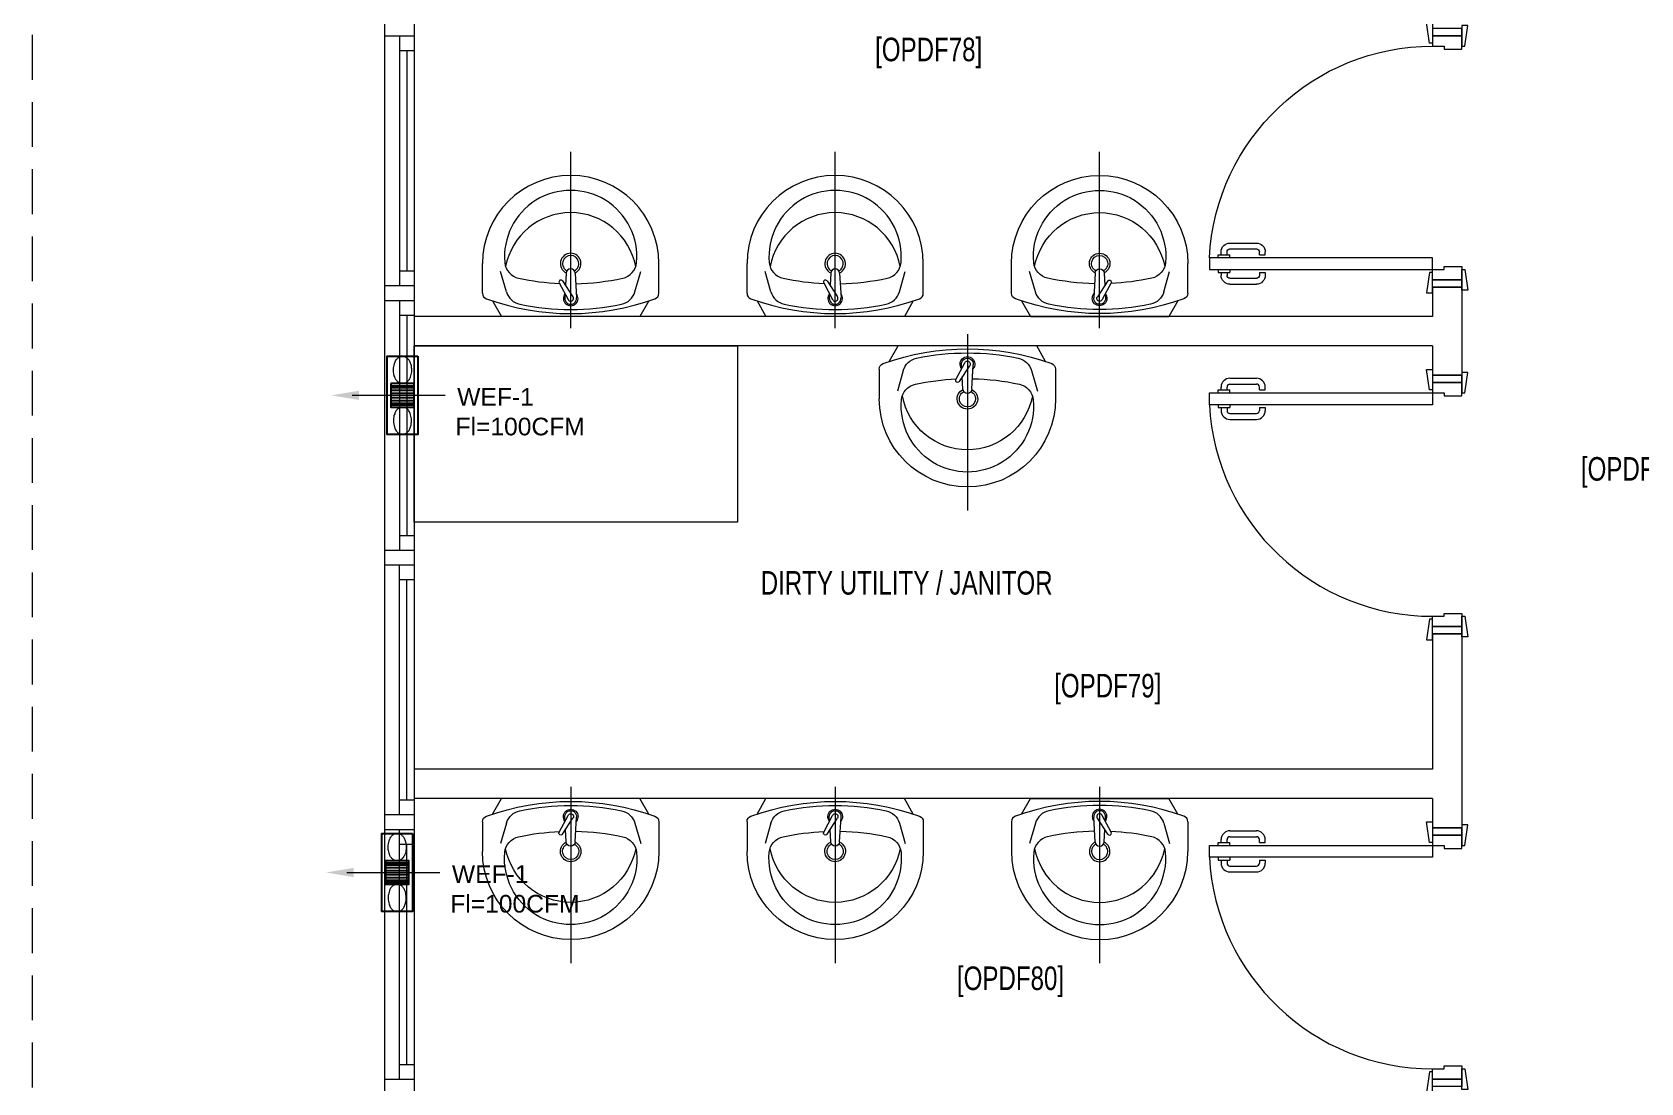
# Model space of a CAD drawing. Header units: millimetres. Extents: x -160614 to 59925, y -157025 to 0.
# Drawn here: x -74742 to -69268, y -99730 to -96155 of the extents above; entities that cross this region are included whole.
import ezdxf

# ---------------------------------------------------------------- set-up
doc = ezdxf.new("R2010")
doc.units = ezdxf.units.MM
doc.header["$LTSCALE"] = 8
doc.linetypes.add('DASHED2', pattern=[9.525, 6.35, -3.175])
doc.linetypes.add('HIDDEN', pattern=[9.525, 6.35, -3.175])
for name, color, linetype, lineweight in [('72_EGR_BASE_TEXT', 9, 'Continuous', 5), ('72_EGR_EQP_TAG', 9, 'Continuous', 5), ('Aluminum', 9, 'Continuous', 5), ('LOADING', 9, 'Continuous', 5), ('Proj', 9, 'Continuous', 5), ('SANIT', 9, 'Continuous', 5), ('Walls', 9, 'Continuous', 5), ('Wooden Joinery', 9, 'Continuous', 5)]:
    doc.layers.add(name, color=color, linetype=linetype, lineweight=lineweight)
for name, color, linetype in [('A-EXH', 1, 'Continuous'), ('MC-EX-EQPM', 2, 'Continuous'), ('MC-EX-EQPM-texts', 2, 'Continuous')]:
    doc.layers.add(name, color=color, linetype=linetype)
doc.styles.add('ARIAL', font='arial.ttf')
doc.styles.add('X3G_ENTITY_9EC9', font='swisscl.ttf', dxfattribs={"height": 0.2})
doc.styles.add('X3G_ENTITY_9F38', font='swisscl.ttf', dxfattribs={"height": 0.2})

# ---------------------------------------------------------------- blocks, each defined once
blk = doc.blocks.new('*U159')
at = {"layer": 'MC-EX-EQPM', "lineweight": 9}
blk.add_hatch(color=15, dxfattribs=at).paths.add_polyline_path([(15.7, 160.3), (-15.7, 160.3), (0, 254.8)], flags=0)
at = {"layer": 'MC-EX-EQPM', "color": 15, "lineweight": 9}
blk.add_line((0, 183.8), (0, -132.9), dxfattribs=at)
at = {"layer": 'MC-EX-EQPM', "color": 2, "linetype": 'DASHED2', "lineweight": 30, "ltscale": 2.5}
for p, q in [((-32.6, 52.3), (-32.6, -27.5)), ((-26.4, 52.3), (-26.4, -27.5)), ((-17.2, 52.3), (-17.2, -27.5)), ((-6.9, 52.3), (-6.9, -27.5)), ((6.9, 52.3), (6.9, -27.5)), ((17.2, 52.3), (17.2, -27.5)), ((26.4, 52.3), (26.4, -27.5)), ((32.6, 52.3), (32.6, -27.5))]:
    blk.add_line(p, q, dxfattribs=at)
at = {"layer": 'MC-EX-EQPM', "color": 5, "lineweight": 30, "ltscale": 2.5}
blk.add_lwpolyline([(-133, -39.8), (133, -39.8), (133, 64.7), (-133, 64.7)], close=True, dxfattribs=at)
at = {"layer": 'MC-EX-EQPM', "color": 1, "lineweight": 30, "ltscale": 2.5}
blk.add_lwpolyline([(-39.9, 52.3), (39.9, 52.3), (39.9, -27.5), (-39.9, -27.5)], close=True, dxfattribs=at)
at = {"layer": 'MC-EX-EQPM', "color": 2, "lineweight": 9}
for points, knots in [([(-39.9, 12.4), (-39.9, 13.7), (-40, 14.9), (-40.4, 17.4), (-40.7, 18.6), (-41.5, 20.9), (-42, 22), (-43, 24), (-43.6, 25), (-44.9, 26.9), (-45.6, 27.7), (-47.4, 29.8), (-48.6, 31), (-51.1, 33), (-52.4, 34), (-55.1, 35.6), (-56.5, 36.4), (-59.4, 37.8), (-60.9, 38.4), (-65, 39.9), (-67.6, 40.7), (-73, 41.9), (-75.8, 42.3), (-81.5, 42.9), (-84.3, 43), (-90.7, 43), (-94.3, 42.7), (-101.2, 41.7), (-104.6, 40.9), (-110, 39.2), (-112.2, 38.4), (-116.4, 36.4), (-118.4, 35.3), (-121.7, 33.1), (-123.1, 32), (-125.6, 29.7), (-126.8, 28.4), (-128.8, 25.9), (-129.5, 24.7), (-130.9, 22.1), (-131.5, 20.8), (-132.4, 17.9), (-132.7, 16.4), (-133, 14), (-133, 13.2), (-133, 12.4)], [0, 0, 0, 0, 0.083152, 0.083152, 0.166304, 0.166304, 0.249457, 0.249457, 0.332609, 0.332609, 0.415761, 0.415761, 0.545395, 0.545395, 0.675028, 0.675028, 0.804662, 0.804662, 0.934296, 0.934296, 1.152782, 1.152782, 1.371268, 1.371268, 1.589754, 1.589754, 1.860357, 1.860357, 2.130959, 2.130959, 2.317705, 2.317705, 2.504451, 2.504451, 2.641391, 2.641391, 2.778331, 2.778331, 2.881554, 2.881554, 2.984776, 2.984776, 3.087999, 3.087999, 3.141593, 3.141593, 3.141593, 3.141593]), ([(-133, 12.4), (-133, 11.7), (-133, 10.9), (-132.7, 8.6), (-132.4, 7.1), (-131.5, 4.3), (-131, 2.9), (-129.6, 0.3), (-128.9, -0.9), (-127.2, -3.1), (-126.3, -4.1), (-124.4, -6), (-123.5, -6.8), (-121.4, -8.4), (-120.4, -9.1), (-117.5, -11), (-115.7, -11.9), (-111.8, -13.7), (-109.8, -14.4), (-105.7, -15.7), (-103.6, -16.2), (-99.3, -17.1), (-97.1, -17.4), (-90.1, -18.2), (-85.3, -18.3), (-77.2, -17.7), (-74, -17.2), (-67.7, -15.9), (-64.6, -15), (-59.7, -13.1), (-57.7, -12.2), (-54, -10.1), (-52.2, -9), (-49.2, -6.7), (-48, -5.6), (-45.8, -3.2), (-44.7, -1.9), (-43.1, 0.7), (-42.4, 1.9), (-41.3, 4.5), (-40.8, 5.9), (-40.2, 8.8), (-40, 10.2), (-39.9, 12), (-39.9, 12.2), (-39.9, 12.4)], [3.141593, 3.141593, 3.141593, 3.141593, 3.191222, 3.191222, 3.294445, 3.294445, 3.397668, 3.397668, 3.500891, 3.500891, 3.604114, 3.604114, 3.707337, 3.707337, 3.810559, 3.810559, 3.981855, 3.981855, 4.15315, 4.15315, 4.324446, 4.324446, 4.495741, 4.495741, 4.865323, 4.865323, 5.117184, 5.117184, 5.369044, 5.369044, 5.542485, 5.542485, 5.715925, 5.715925, 5.843378, 5.843378, 5.97083, 5.97083, 6.069787, 6.069787, 6.168745, 6.168745, 6.267702, 6.267702, 6.283185, 6.283185, 6.283185, 6.283185]), ([(39.9, 12.4), (39.9, 13.7), (40, 14.9), (40.4, 17.4), (40.7, 18.6), (41.5, 20.9), (42, 22), (43, 24), (43.6, 25), (44.9, 26.9), (45.6, 27.7), (47.4, 29.8), (48.6, 31), (51.1, 33), (52.4, 34), (55.1, 35.6), (56.5, 36.4), (59.4, 37.8), (60.9, 38.4), (65, 39.9), (67.6, 40.7), (73, 41.9), (75.8, 42.3), (81.5, 42.9), (84.3, 43), (90.7, 43), (94.3, 42.7), (101.2, 41.7), (104.6, 40.9), (110, 39.2), (112.2, 38.4), (116.4, 36.4), (118.4, 35.3), (121.7, 33.1), (123.1, 32), (125.6, 29.7), (126.8, 28.4), (128.8, 25.9), (129.5, 24.7), (130.9, 22.1), (131.5, 20.8), (132.4, 17.9), (132.7, 16.4), (133, 14), (133, 13.2), (133, 12.4)], [0, 0, 0, 0, 0.083152, 0.083152, 0.166304, 0.166304, 0.249457, 0.249457, 0.332609, 0.332609, 0.415761, 0.415761, 0.545395, 0.545395, 0.675028, 0.675028, 0.804662, 0.804662, 0.934296, 0.934296, 1.152782, 1.152782, 1.371268, 1.371268, 1.589754, 1.589754, 1.860357, 1.860357, 2.130959, 2.130959, 2.317705, 2.317705, 2.504451, 2.504451, 2.641391, 2.641391, 2.778331, 2.778331, 2.881554, 2.881554, 2.984776, 2.984776, 3.087999, 3.087999, 3.141593, 3.141593, 3.141593, 3.141593]), ([(133, 12.4), (133, 11.7), (133, 10.9), (132.7, 8.6), (132.4, 7.1), (131.5, 4.3), (131, 2.9), (129.6, 0.3), (128.9, -0.9), (127.2, -3.1), (126.3, -4.1), (124.4, -6), (123.5, -6.8), (121.4, -8.4), (120.4, -9.1), (117.5, -11), (115.7, -11.9), (111.8, -13.7), (109.8, -14.4), (105.7, -15.7), (103.6, -16.2), (99.3, -17.1), (97.1, -17.4), (90.1, -18.2), (85.3, -18.3), (77.2, -17.7), (74, -17.2), (67.7, -15.9), (64.6, -15), (59.7, -13.1), (57.7, -12.2), (54, -10.1), (52.2, -9), (49.2, -6.7), (48, -5.6), (45.8, -3.2), (44.7, -1.9), (43.1, 0.7), (42.4, 1.9), (41.3, 4.5), (40.8, 5.9), (40.2, 8.8), (40, 10.2), (39.9, 12), (39.9, 12.2), (39.9, 12.4)], [3.141593, 3.141593, 3.141593, 3.141593, 3.191222, 3.191222, 3.294445, 3.294445, 3.397668, 3.397668, 3.500891, 3.500891, 3.604114, 3.604114, 3.707337, 3.707337, 3.810559, 3.810559, 3.981855, 3.981855, 4.15315, 4.15315, 4.324446, 4.324446, 4.495741, 4.495741, 4.865323, 4.865323, 5.117184, 5.117184, 5.369044, 5.369044, 5.542485, 5.542485, 5.715925, 5.715925, 5.843378, 5.843378, 5.97083, 5.97083, 6.069787, 6.069787, 6.168745, 6.168745, 6.267702, 6.267702, 6.283185, 6.283185, 6.283185, 6.283185])]:
    blk.add_open_spline(points, degree=3, knots=knots, dxfattribs=at)
blk = doc.blocks.new('*U161')
at = {"layer": 'MC-EX-EQPM', "lineweight": 9}
blk.add_hatch(color=15, dxfattribs=at).paths.add_polyline_path([(15.7, 160.3), (-15.7, 160.3), (0, 254.8)], flags=0)
at = {"layer": 'MC-EX-EQPM', "color": 15, "lineweight": 9}
blk.add_line((0, 183.8), (0, -132.9), dxfattribs=at)
at = {"layer": 'MC-EX-EQPM', "color": 2, "linetype": 'DASHED2', "lineweight": 30, "ltscale": 2.5}
for p, q in [((-32.6, 52.3), (-32.6, -27.5)), ((-26.4, 52.3), (-26.4, -27.5)), ((-17.2, 52.3), (-17.2, -27.5)), ((-6.9, 52.3), (-6.9, -27.5)), ((6.9, 52.3), (6.9, -27.5)), ((17.2, 52.3), (17.2, -27.5)), ((26.4, 52.3), (26.4, -27.5)), ((32.6, 52.3), (32.6, -27.5))]:
    blk.add_line(p, q, dxfattribs=at)
at = {"layer": 'MC-EX-EQPM', "color": 5, "lineweight": 30, "ltscale": 2.5}
blk.add_lwpolyline([(-133, -39.8), (133, -39.8), (133, 64.7), (-133, 64.7)], close=True, dxfattribs=at)
at = {"layer": 'MC-EX-EQPM', "color": 1, "lineweight": 30, "ltscale": 2.5}
blk.add_lwpolyline([(-39.9, 52.3), (39.9, 52.3), (39.9, -27.5), (-39.9, -27.5)], close=True, dxfattribs=at)
at = {"layer": 'MC-EX-EQPM', "color": 2, "lineweight": 9}
for points, knots in [([(-39.9, 12.4), (-39.9, 13.7), (-40, 14.9), (-40.4, 17.4), (-40.7, 18.6), (-41.5, 20.9), (-42, 22), (-43, 24), (-43.6, 25), (-44.9, 26.9), (-45.6, 27.7), (-47.4, 29.8), (-48.6, 31), (-51.1, 33), (-52.4, 34), (-55.1, 35.6), (-56.5, 36.4), (-59.4, 37.8), (-60.9, 38.4), (-65, 39.9), (-67.6, 40.7), (-73, 41.9), (-75.8, 42.3), (-81.5, 42.9), (-84.3, 43), (-90.7, 43), (-94.3, 42.7), (-101.2, 41.7), (-104.6, 40.9), (-110, 39.2), (-112.2, 38.4), (-116.4, 36.4), (-118.4, 35.3), (-121.7, 33.1), (-123.1, 32), (-125.6, 29.7), (-126.8, 28.4), (-128.8, 25.9), (-129.5, 24.7), (-130.9, 22.1), (-131.5, 20.8), (-132.4, 17.9), (-132.7, 16.4), (-133, 14), (-133, 13.2), (-133, 12.4)], [0, 0, 0, 0, 0.083152, 0.083152, 0.166304, 0.166304, 0.249457, 0.249457, 0.332609, 0.332609, 0.415761, 0.415761, 0.545395, 0.545395, 0.675028, 0.675028, 0.804662, 0.804662, 0.934296, 0.934296, 1.152782, 1.152782, 1.371268, 1.371268, 1.589754, 1.589754, 1.860357, 1.860357, 2.130959, 2.130959, 2.317705, 2.317705, 2.504451, 2.504451, 2.641391, 2.641391, 2.778331, 2.778331, 2.881554, 2.881554, 2.984776, 2.984776, 3.087999, 3.087999, 3.141593, 3.141593, 3.141593, 3.141593]), ([(-133, 12.4), (-133, 11.7), (-133, 10.9), (-132.7, 8.6), (-132.4, 7.1), (-131.5, 4.3), (-131, 2.9), (-129.6, 0.3), (-128.9, -0.9), (-127.2, -3.1), (-126.3, -4.1), (-124.4, -6), (-123.5, -6.8), (-121.4, -8.4), (-120.4, -9.1), (-117.5, -11), (-115.7, -11.9), (-111.8, -13.7), (-109.8, -14.4), (-105.7, -15.7), (-103.6, -16.2), (-99.3, -17.1), (-97.1, -17.4), (-90.1, -18.2), (-85.3, -18.3), (-77.2, -17.7), (-74, -17.2), (-67.7, -15.9), (-64.6, -15), (-59.7, -13.1), (-57.7, -12.2), (-54, -10.1), (-52.2, -9), (-49.2, -6.7), (-48, -5.6), (-45.8, -3.2), (-44.7, -1.9), (-43.1, 0.7), (-42.4, 1.9), (-41.3, 4.5), (-40.8, 5.9), (-40.2, 8.8), (-40, 10.2), (-39.9, 12), (-39.9, 12.2), (-39.9, 12.4)], [3.141593, 3.141593, 3.141593, 3.141593, 3.191222, 3.191222, 3.294445, 3.294445, 3.397668, 3.397668, 3.500891, 3.500891, 3.604114, 3.604114, 3.707337, 3.707337, 3.810559, 3.810559, 3.981855, 3.981855, 4.15315, 4.15315, 4.324446, 4.324446, 4.495741, 4.495741, 4.865323, 4.865323, 5.117184, 5.117184, 5.369044, 5.369044, 5.542485, 5.542485, 5.715925, 5.715925, 5.843378, 5.843378, 5.97083, 5.97083, 6.069787, 6.069787, 6.168745, 6.168745, 6.267702, 6.267702, 6.283185, 6.283185, 6.283185, 6.283185]), ([(39.9, 12.4), (39.9, 13.7), (40, 14.9), (40.4, 17.4), (40.7, 18.6), (41.5, 20.9), (42, 22), (43, 24), (43.6, 25), (44.9, 26.9), (45.6, 27.7), (47.4, 29.8), (48.6, 31), (51.1, 33), (52.4, 34), (55.1, 35.6), (56.5, 36.4), (59.4, 37.8), (60.9, 38.4), (65, 39.9), (67.6, 40.7), (73, 41.9), (75.8, 42.3), (81.5, 42.9), (84.3, 43), (90.7, 43), (94.3, 42.7), (101.2, 41.7), (104.6, 40.9), (110, 39.2), (112.2, 38.4), (116.4, 36.4), (118.4, 35.3), (121.7, 33.1), (123.1, 32), (125.6, 29.7), (126.8, 28.4), (128.8, 25.9), (129.5, 24.7), (130.9, 22.1), (131.5, 20.8), (132.4, 17.9), (132.7, 16.4), (133, 14), (133, 13.2), (133, 12.4)], [0, 0, 0, 0, 0.083152, 0.083152, 0.166304, 0.166304, 0.249457, 0.249457, 0.332609, 0.332609, 0.415761, 0.415761, 0.545395, 0.545395, 0.675028, 0.675028, 0.804662, 0.804662, 0.934296, 0.934296, 1.152782, 1.152782, 1.371268, 1.371268, 1.589754, 1.589754, 1.860357, 1.860357, 2.130959, 2.130959, 2.317705, 2.317705, 2.504451, 2.504451, 2.641391, 2.641391, 2.778331, 2.778331, 2.881554, 2.881554, 2.984776, 2.984776, 3.087999, 3.087999, 3.141593, 3.141593, 3.141593, 3.141593]), ([(133, 12.4), (133, 11.7), (133, 10.9), (132.7, 8.6), (132.4, 7.1), (131.5, 4.3), (131, 2.9), (129.6, 0.3), (128.9, -0.9), (127.2, -3.1), (126.3, -4.1), (124.4, -6), (123.5, -6.8), (121.4, -8.4), (120.4, -9.1), (117.5, -11), (115.7, -11.9), (111.8, -13.7), (109.8, -14.4), (105.7, -15.7), (103.6, -16.2), (99.3, -17.1), (97.1, -17.4), (90.1, -18.2), (85.3, -18.3), (77.2, -17.7), (74, -17.2), (67.7, -15.9), (64.6, -15), (59.7, -13.1), (57.7, -12.2), (54, -10.1), (52.2, -9), (49.2, -6.7), (48, -5.6), (45.8, -3.2), (44.7, -1.9), (43.1, 0.7), (42.4, 1.9), (41.3, 4.5), (40.8, 5.9), (40.2, 8.8), (40, 10.2), (39.9, 12), (39.9, 12.2), (39.9, 12.4)], [3.141593, 3.141593, 3.141593, 3.141593, 3.191222, 3.191222, 3.294445, 3.294445, 3.397668, 3.397668, 3.500891, 3.500891, 3.604114, 3.604114, 3.707337, 3.707337, 3.810559, 3.810559, 3.981855, 3.981855, 4.15315, 4.15315, 4.324446, 4.324446, 4.495741, 4.495741, 4.865323, 4.865323, 5.117184, 5.117184, 5.369044, 5.369044, 5.542485, 5.542485, 5.715925, 5.715925, 5.843378, 5.843378, 5.97083, 5.97083, 6.069787, 6.069787, 6.168745, 6.168745, 6.267702, 6.267702, 6.283185, 6.283185, 6.283185, 6.283185])]:
    blk.add_open_spline(points, degree=3, knots=knots, dxfattribs=at)
blk = doc.blocks.new('*U153')
at = {"layer": 'MC-EX-EQPM', "lineweight": 9}
blk.add_hatch(color=15, dxfattribs=at).paths.add_polyline_path([(15.7, 160.3), (-15.7, 160.3), (0, 254.8)], flags=0)
at = {"layer": 'MC-EX-EQPM', "color": 15, "lineweight": 9}
blk.add_line((0, 183.8), (0, -132.9), dxfattribs=at)
at = {"layer": 'MC-EX-EQPM', "color": 2, "linetype": 'DASHED2', "lineweight": 30, "ltscale": 2.5}
for p, q in [((-32.6, 52.3), (-32.6, -27.5)), ((-26.4, 52.3), (-26.4, -27.5)), ((-17.2, 52.3), (-17.2, -27.5)), ((-6.9, 52.3), (-6.9, -27.5)), ((6.9, 52.3), (6.9, -27.5)), ((17.2, 52.3), (17.2, -27.5)), ((26.4, 52.3), (26.4, -27.5)), ((32.6, 52.3), (32.6, -27.5))]:
    blk.add_line(p, q, dxfattribs=at)
at = {"layer": 'MC-EX-EQPM', "color": 5, "lineweight": 30, "ltscale": 2.5}
blk.add_lwpolyline([(-133, -39.8), (133, -39.8), (133, 64.7), (-133, 64.7)], close=True, dxfattribs=at)
at = {"layer": 'MC-EX-EQPM', "color": 1, "lineweight": 30, "ltscale": 2.5}
blk.add_lwpolyline([(-39.9, 52.3), (39.9, 52.3), (39.9, -27.5), (-39.9, -27.5)], close=True, dxfattribs=at)
at = {"layer": 'MC-EX-EQPM', "color": 2, "lineweight": 9}
for points, knots in [([(-39.9, 12.4), (-39.9, 13.7), (-40, 14.9), (-40.4, 17.4), (-40.7, 18.6), (-41.5, 20.9), (-42, 22), (-43, 24), (-43.6, 25), (-44.9, 26.9), (-45.6, 27.7), (-47.4, 29.8), (-48.6, 31), (-51.1, 33), (-52.4, 34), (-55.1, 35.6), (-56.5, 36.4), (-59.4, 37.8), (-60.9, 38.4), (-65, 39.9), (-67.6, 40.7), (-73, 41.9), (-75.8, 42.3), (-81.5, 42.9), (-84.3, 43), (-90.7, 43), (-94.3, 42.7), (-101.2, 41.7), (-104.6, 40.9), (-110, 39.2), (-112.2, 38.4), (-116.4, 36.4), (-118.4, 35.3), (-121.7, 33.1), (-123.1, 32), (-125.6, 29.7), (-126.8, 28.4), (-128.8, 25.9), (-129.5, 24.7), (-130.9, 22.1), (-131.5, 20.8), (-132.4, 17.9), (-132.7, 16.4), (-133, 14), (-133, 13.2), (-133, 12.4)], [0, 0, 0, 0, 0.083152, 0.083152, 0.166304, 0.166304, 0.249457, 0.249457, 0.332609, 0.332609, 0.415761, 0.415761, 0.545395, 0.545395, 0.675028, 0.675028, 0.804662, 0.804662, 0.934296, 0.934296, 1.152782, 1.152782, 1.371268, 1.371268, 1.589754, 1.589754, 1.860357, 1.860357, 2.130959, 2.130959, 2.317705, 2.317705, 2.504451, 2.504451, 2.641391, 2.641391, 2.778331, 2.778331, 2.881554, 2.881554, 2.984776, 2.984776, 3.087999, 3.087999, 3.141593, 3.141593, 3.141593, 3.141593]), ([(-133, 12.4), (-133, 11.7), (-133, 10.9), (-132.7, 8.6), (-132.4, 7.1), (-131.5, 4.3), (-131, 2.9), (-129.6, 0.3), (-128.9, -0.9), (-127.2, -3.1), (-126.3, -4.1), (-124.4, -6), (-123.5, -6.8), (-121.4, -8.4), (-120.4, -9.1), (-117.5, -11), (-115.7, -11.9), (-111.8, -13.7), (-109.8, -14.4), (-105.7, -15.7), (-103.6, -16.2), (-99.3, -17.1), (-97.1, -17.4), (-90.1, -18.2), (-85.3, -18.3), (-77.2, -17.7), (-74, -17.2), (-67.7, -15.9), (-64.6, -15), (-59.7, -13.1), (-57.7, -12.2), (-54, -10.1), (-52.2, -9), (-49.2, -6.7), (-48, -5.6), (-45.8, -3.2), (-44.7, -1.9), (-43.1, 0.7), (-42.4, 1.9), (-41.3, 4.5), (-40.8, 5.9), (-40.2, 8.8), (-40, 10.2), (-39.9, 12), (-39.9, 12.2), (-39.9, 12.4)], [3.141593, 3.141593, 3.141593, 3.141593, 3.191222, 3.191222, 3.294445, 3.294445, 3.397668, 3.397668, 3.500891, 3.500891, 3.604114, 3.604114, 3.707337, 3.707337, 3.810559, 3.810559, 3.981855, 3.981855, 4.15315, 4.15315, 4.324446, 4.324446, 4.495741, 4.495741, 4.865323, 4.865323, 5.117184, 5.117184, 5.369044, 5.369044, 5.542485, 5.542485, 5.715925, 5.715925, 5.843378, 5.843378, 5.97083, 5.97083, 6.069787, 6.069787, 6.168745, 6.168745, 6.267702, 6.267702, 6.283185, 6.283185, 6.283185, 6.283185]), ([(39.9, 12.4), (39.9, 13.7), (40, 14.9), (40.4, 17.4), (40.7, 18.6), (41.5, 20.9), (42, 22), (43, 24), (43.6, 25), (44.9, 26.9), (45.6, 27.7), (47.4, 29.8), (48.6, 31), (51.1, 33), (52.4, 34), (55.1, 35.6), (56.5, 36.4), (59.4, 37.8), (60.9, 38.4), (65, 39.9), (67.6, 40.7), (73, 41.9), (75.8, 42.3), (81.5, 42.9), (84.3, 43), (90.7, 43), (94.3, 42.7), (101.2, 41.7), (104.6, 40.9), (110, 39.2), (112.2, 38.4), (116.4, 36.4), (118.4, 35.3), (121.7, 33.1), (123.1, 32), (125.6, 29.7), (126.8, 28.4), (128.8, 25.9), (129.5, 24.7), (130.9, 22.1), (131.5, 20.8), (132.4, 17.9), (132.7, 16.4), (133, 14), (133, 13.2), (133, 12.4)], [0, 0, 0, 0, 0.083152, 0.083152, 0.166304, 0.166304, 0.249457, 0.249457, 0.332609, 0.332609, 0.415761, 0.415761, 0.545395, 0.545395, 0.675028, 0.675028, 0.804662, 0.804662, 0.934296, 0.934296, 1.152782, 1.152782, 1.371268, 1.371268, 1.589754, 1.589754, 1.860357, 1.860357, 2.130959, 2.130959, 2.317705, 2.317705, 2.504451, 2.504451, 2.641391, 2.641391, 2.778331, 2.778331, 2.881554, 2.881554, 2.984776, 2.984776, 3.087999, 3.087999, 3.141593, 3.141593, 3.141593, 3.141593]), ([(133, 12.4), (133, 11.7), (133, 10.9), (132.7, 8.6), (132.4, 7.1), (131.5, 4.3), (131, 2.9), (129.6, 0.3), (128.9, -0.9), (127.2, -3.1), (126.3, -4.1), (124.4, -6), (123.5, -6.8), (121.4, -8.4), (120.4, -9.1), (117.5, -11), (115.7, -11.9), (111.8, -13.7), (109.8, -14.4), (105.7, -15.7), (103.6, -16.2), (99.3, -17.1), (97.1, -17.4), (90.1, -18.2), (85.3, -18.3), (77.2, -17.7), (74, -17.2), (67.7, -15.9), (64.6, -15), (59.7, -13.1), (57.7, -12.2), (54, -10.1), (52.2, -9), (49.2, -6.7), (48, -5.6), (45.8, -3.2), (44.7, -1.9), (43.1, 0.7), (42.4, 1.9), (41.3, 4.5), (40.8, 5.9), (40.2, 8.8), (40, 10.2), (39.9, 12), (39.9, 12.2), (39.9, 12.4)], [3.141593, 3.141593, 3.141593, 3.141593, 3.191222, 3.191222, 3.294445, 3.294445, 3.397668, 3.397668, 3.500891, 3.500891, 3.604114, 3.604114, 3.707337, 3.707337, 3.810559, 3.810559, 3.981855, 3.981855, 4.15315, 4.15315, 4.324446, 4.324446, 4.495741, 4.495741, 4.865323, 4.865323, 5.117184, 5.117184, 5.369044, 5.369044, 5.542485, 5.542485, 5.715925, 5.715925, 5.843378, 5.843378, 5.97083, 5.97083, 6.069787, 6.069787, 6.168745, 6.168745, 6.267702, 6.267702, 6.283185, 6.283185, 6.283185, 6.283185])]:
    blk.add_open_spline(points, degree=3, knots=knots, dxfattribs=at)
blk = doc.blocks.new('HVACFF')
at = {"layer": 'MC-EX-EQPM', "xscale": -1, "rotation": 90}
for p in [(-73469.8, -97390.8), (-73469.8, -97390.8), (-73487.8, -99014.5), (-73487.8, -99014.5)]:
    blk.add_blockref('*U153', p, dxfattribs=at)
at = {"layer": 'MC-EX-EQPM-texts', "lineweight": 15, "style": 'ARIAL'}
for s, p in [('WEF-1', (-73296, -97426)), ('WEF-1', (-73296, -97426)), ('Fl=100CFM', (-73301.9, -97527)), ('Fl=100CFM', (-73301.9, -97527)), ('WEF-1', (-73314, -99049.7)), ('WEF-1', (-73314, -99049.7)), ('Fl=100CFM', (-73319.8, -99150.8)), ('Fl=100CFM', (-73319.8, -99150.8))]:
    blk.add_text(s, height=60, dxfattribs=at).set_placement(p)
blk = doc.blocks.new('A$C72370EFE')
at = {"layer": 'Wooden Joinery'}
for p, q in [((-0.01, -0.04), (-0.02, -0.04)), ((-0.01, -0.03), (-0.01, -0.07)), ((0, -0.03), (-0.01, -0.03)), ((0.04, -0.03), (0.05, -0.03)), ((0.05, -0.03), (0.05, -0.07)), ((0.05, -0.04), (0.06, -0.04)), ((-0.05, -0.07), (-0.05, -0.16)), ((-0.03, -0.07), (-0.03, -0.16)), ((-0.01, -0.06), (-0.02, -0.06)), ((0, -0.07), (-0.01, -0.07)), ((0.04, -0.07), (0.05, -0.07)), ((0.05, -0.06), (0.06, -0.06)), ((0.07, -0.07), (0.07, -0.16)), ((0.09, -0.07), (0.09, -0.16)), ((-0.01, -0.17), (-0.02, -0.17)), ((-0.01, -0.19), (-0.02, -0.19)), ((-0.01, -0.17), (-0.01, -0.19)), ((0.05, -0.17), (0.06, -0.17)), ((0.05, -0.17), (0.05, -0.19)), ((0.05, -0.19), (0.06, -0.19))]:
    blk.add_line(p, q, dxfattribs=at)
for centre, radius, start, end in [((-0.02, -0.07), 0.03, 90, 180), ((0.06, -0.07), 0.03, 0, 90), ((-0.02, -0.07), 0.01, 90, 180), ((0.06, -0.07), 0.01, 0, 90), ((-0.02, -0.16), 0.03, 180, 270), ((-0.02, -0.16), 0.01, 180, 270), ((0.06, -0.16), 0.01, 270, 0), ((0.06, -0.16), 0.03, 270, 0)]:
    blk.add_arc(centre, radius, start, end, dxfattribs=at)
blk = doc.blocks.new('A$C5FCA3E6B')
at = {"layer": 'Wooden Joinery'}
for points in [[(80, 858.9), (80, 868.9), (10, 878.9), (10, 858.9)], [(840, 858.9), (840, 868.9), (910, 878.9), (910, 858.9)], [(70, 758.9), (70, 748.9), (0, 738.9), (0, 758.9)], [(120, 758.9), (120, 0), (80, 0), (80, 758.9)], [(850, 758.9), (850, 748.9), (920, 738.9), (920, 758.9)]]:
    blk.add_lwpolyline(points, close=True, dxfattribs=at)
for points in [[(45, 758.9), (45, 858.9), (20, 858.9), (20, 758.9), (45, 758.9)], [(45, 758.9), (80, 758.9), (80, 798.9), (90, 798.9), (90, 858.9), (45, 858.9), (45, 758.9)], [(875, 758.9), (840, 758.9), (840, 798.9), (830, 798.9), (830, 858.9), (875, 858.9), (875, 758.9)], [(875, 758.9), (875, 858.9), (900, 858.9), (900, 758.9), (875, 758.9)]]:
    blk.add_lwpolyline(points, dxfattribs=at)
blk.add_arc((80, 758.9), 760, 273.0171, 0, dxfattribs=at)
at = {"layer": 'Wooden Joinery', "xscale": 999.9999999998854, "yscale": 999.9999999998854, "zscale": 999.9999999998854, "rotation": 180}
blk.add_blockref('A$C72370EFE', (120, 0), dxfattribs=at)
blk = doc.blocks.new('lav-manta 60')
at = {"layer": 'SANIT'}
for p, q in [((-0.2658, -0.0529), (-0.2358, 0)), ((-0.2358, 0), (0.2358, 0)), ((0, 0.04), (0, -0.56)), ((0.2658, -0.0529), (0.2358, 0)), ((-0.3, -0.0789), (-0.3, -0.18)), ((-0.2185, -0.0841), (-0.2383, -0.1537)), ((-0.015, -0.1473), (-0.0199, -0.064)), ((0.0274, -0.121), (-0.0078, -0.0673)), ((0.0389, -0.1142), (0.0087, -0.0575)), ((0.015, -0.1473), (0.0174, -0.1057)), ((0.0191, -0.077), (0.0199, -0.064)), ((0.2185, -0.0841), (0.2383, -0.1537)), ((0.3, -0.0789), (0.3, -0.18))]:
    blk.add_line(p, q, dxfattribs=at)
for centre, radius, start, end in [((0, -0.8557), 0.8457, 70.1771, 109.8229), ((-0.1608, -0.1006), 0.06, 101.8086, 164.0794), ((0, -0.8696), 0.8457, 78.1914, 101.8086), ((0, -0.0617), 0.025, 320.7474, 220.368), ((0, -0.0617), 0.02, 353.2671, 186.682), ((0, -0.0617), 0.00966, 25.4127, 215.9577), ((0.1608, -0.1006), 0.06, 15.9206, 78.1914), ((-0.28, -0.0789), 0.02, 109.8229, 180), ((0.28, -0.0789), 0.02, 0, 70.1771), ((-0.1645, -0.189), 0.06, 102.0883, 174.8142), ((0, -0.9572), 0.8457, 91.1572, 102.0883), ((0, -0.18), 0.035, 115.3106, 64.6894), ((0, -0.18), 0.0275, 117.1496, 62.8504), ((0, -0.1473), 0.015, 180, 0), ((0, -0.9572), 0.8457, 88.5486, 88.844), ((0.0332, -0.1176), 0.00666, 210.6852, 30.6852), ((0, -0.9572), 0.8457, 77.9117, 87.4274), ((0.1645, -0.189), 0.06, 5.1858, 77.9117), ((0, -0.18), 0.3, 180, 0), ((0, -0.2039), 0.2252, 174.8142, 5.1858), ((0, -0.1282), 0.2252, 190.6097, 349.3903)]:
    blk.add_arc(centre, radius, start, end, dxfattribs=at)
blk = doc.blocks.new('cabinet')
at = {"layer": 'LOADING'}
for p, q in [((-73442.3, -98322.6, 0), (-73442.3, -97222.6, 0)), ((-73442.3, -97222.6, 0), (-72842.3, -97222.6, 0)), ((-72842.3, -97222.6, 0), (-72842.3, -98322.6, 0)), ((-72842.3, -98322.6, 0), (-73442.3, -98322.6, 0))]:
    blk.add_line(p, q, dxfattribs=at)
blk = doc.blocks.new('1stF')
at = {"layer": 'Aluminum', "color": 9}
for p, q in [((-73542.3, -101171.8, 0.1), (-73542.3, -94492.6, 0.1)), ((-73442.3, -94492.6, 0.1), (-73442.3, -101171.8, 0.1)), ((-73542.3, -96167.6, 0.1), (-73442.3, -96167.6, 0.1)), ((-73492.3, -96167.6, 0.1), (-73492.3, -97017.6, 0.1)), ((-73492.3, -96217.6, 0.1), (-73442.3, -96217.6, 0.1)), ((-73467.3, -96217.6, 0.1), (-73467.3, -96967.6, 0.1)), ((-73492.3, -96967.6, 0.1), (-73442.3, -96967.6, 0.1)), ((-73542.3, -97017.6, 0.1), (-73442.3, -97017.6, 0.1)), ((-73542.3, -97067.6, 0.1), (-73442.3, -97067.6, 0.1)), ((-73492.3, -97067.6, 0.1), (-73492.3, -97917.6, 0.1)), ((-73492.3, -97117.6, 0.1), (-73442.3, -97117.6, 0.1)), ((-73467.3, -97117.6, 0.1), (-73467.3, -97867.6, 0.1)), ((-73492.3, -97867.6, 0.1), (-73442.3, -97867.6, 0.1)), ((-73542.3, -97917.6, 0.1), (-73442.3, -97917.6, 0.1)), ((-73542.3, -97967.6, 0.1), (-73442.3, -97967.6, 0.1)), ((-73492.3, -98817.6, 0.1), (-73492.3, -97967.6, 0.1)), ((-73492.3, -98017.6, 0.1), (-73442.3, -98017.6, 0.1)), ((-73467.3, -98767.6, 0.1), (-73467.3, -98017.6, 0.1)), ((-73492.3, -98767.6, 0.1), (-73442.3, -98767.6, 0.1)), ((-73542.3, -98817.6, 0.1), (-73442.3, -98817.6, 0.1)), ((-73542.3, -98867.6, 0.1), (-73442.3, -98867.6, 0.1)), ((-73492.3, -99717.6, 0.1), (-73492.3, -98867.6, 0.1)), ((-73492.3, -98917.6, 0.1), (-73442.3, -98917.6, 0.1)), ((-73467.3, -99667.6, 0.1), (-73467.3, -98917.6, 0.1)), ((-73492.3, -99667.6, 0.1), (-73442.3, -99667.6, 0.1)), ((-73542.3, -99717.6, 0.1), (-73442.3, -99717.6, 0.1))]:
    blk.add_line(p, q, dxfattribs=at)
at = {"layer": 'Proj', "color": 9, "linetype": 'HIDDEN', "ltscale": 3, "elevation": 0.1}
blk.add_lwpolyline([(-23322.3, -93192.6), (-74742.3, -93192.6), (-74742.3, -117092.6), (-23322.3, -117092.6)], dxfattribs=at)
at = {"layer": 'Walls', "color": 9}
for p, q in [((-69977.3, -97022.6, 0.1), (-69977.3, -97122.6, 0.1)), ((-69977.3, -97022.6, 0.1), (-69877.3, -97022.6, 0.1)), ((-69877.3, -97022.6, 0.1), (-69877.3, -97322.6, 0.1)), ((-69977.3, -97122.6, 0.1), (-73442.3, -97122.6, 0.1)), ((-69977.3, -97222.6, 0.1), (-73442.3, -97222.6, 0.1)), ((-69977.3, -97222.6, 0.1), (-69977.3, -97322.6, 0.1)), ((-69977.3, -97322.6, 0.1), (-69877.3, -97322.6, 0.1)), ((-69977.3, -98202.6, 0.1), (-69977.3, -98662.6, 0.1)), ((-69977.3, -98202.6, 0.1), (-69877.3, -98202.6, 0.1)), ((-69877.3, -98202.6, 0.1), (-69877.3, -98862.6, 0.1)), ((-73442.3, -98662.6, 0.1), (-73442.3, -98762.6, 0.1)), ((-69977.3, -98662.6, 0.1), (-73442.3, -98662.6, 0.1)), ((-69977.3, -98762.6, 0.1), (-73442.3, -98762.6, 0.1)), ((-69977.3, -98762.6, 0.1), (-69977.3, -98862.6, 0.1)), ((-69977.3, -98862.6, 0.1), (-69877.3, -98862.6, 0.1))]:
    blk.add_line(p, q, dxfattribs=at)
at = {"layer": 'SANIT', "color": 9, "yscale": 1000.000000000223, "zscale": 1000.000000000223, "rotation": 180}
for p, xscale in [((-72909.8, -97122.6, 0.1), 1000.000000000223), ((-72009.8, -97122.6, 0.1), 1000.000000000223), ((-71109.8, -97122.6, 0.1), -1000.000000000223)]:
    blk.add_blockref('lav-manta 60', p, dxfattribs=dict(at, xscale=xscale))
at = {"layer": 'SANIT', "color": 9, "yscale": 1000.000000000223, "zscale": 1000.000000000223}
for p, xscale in [((-71559.8, -97222.6, 0.1), -1000.000000000223), ((-72909.8, -98762.6, 0.1), -1000.000000000223), ((-72009.8, -98762.6, 0.1), -1000.000000000223), ((-71109.8, -98762.6, 0.1), 1000.000000000223)]:
    blk.add_blockref('lav-manta 60', p, dxfattribs=dict(at, xscale=xscale))
at = {"layer": 'Walls', "color": 9, "rotation": 89.99999999999562}
blk.add_blockref('cabinet', (-170665, -24380.3, 0.1), dxfattribs=at)
at = {"layer": 'Wooden Joinery', "color": 9, "xscale": -1, "rotation": 270}
blk.add_blockref('A$C5FCA3E6B', (-70736.3, -97042.6, 0.1), dxfattribs=at)
at = {"layer": 'Wooden Joinery', "color": 9, "rotation": 270}
for p in [(-70736.3, -97302.6, 0.1), (-70736.3, -98842.6, 0.1)]:
    blk.add_blockref('A$C5FCA3E6B', p, dxfattribs=at)
at = {"layer": '72_EGR_BASE_TEXT', "color": 9, "char_height": 80, "attachment_point": 2}
for s, insert, style in [('[OPDF78]', (-71691.6, -96173.9, 0.1), 'X3G_ENTITY_9F38'), ('[OPDF72]', (-69289.8, -97601, 0.1), 'X3G_ENTITY_9F38'), ('DIRTY UTILITY / JANITOR', (-71766.5, -97988.9), 'X3G_ENTITY_9EC9'), ('[OPDF79]', (-71082.2, -98338.6, 0), 'X3G_ENTITY_9F38'), ('[OPDF80]', (-71413.1, -99334.3, 0.1), 'X3G_ENTITY_9F38')]:
    blk.add_mtext(s, dxfattribs=dict(at, insert=insert, style=style))

msp = doc.modelspace()

# ---------------------------------------------------------------- block references
at = {"layer": '72_EGR_EQP_TAG'}
msp.add_blockref('1stF', (0, 0), dxfattribs=at)
at = {"layer": 'A-EXH'}
msp.add_blockref('HVACFF', (0, 0), dxfattribs=at)
at = {"layer": 'MC-EX-EQPM', "xscale": -1, "rotation": 90}
for name, p in [('*U159', (-73469.8, -97390.8)), ('*U161', (-73487.8, -99014.5))]:
    msp.add_blockref(name, p, dxfattribs=at)

doc.saveas('drawing.dxf')
